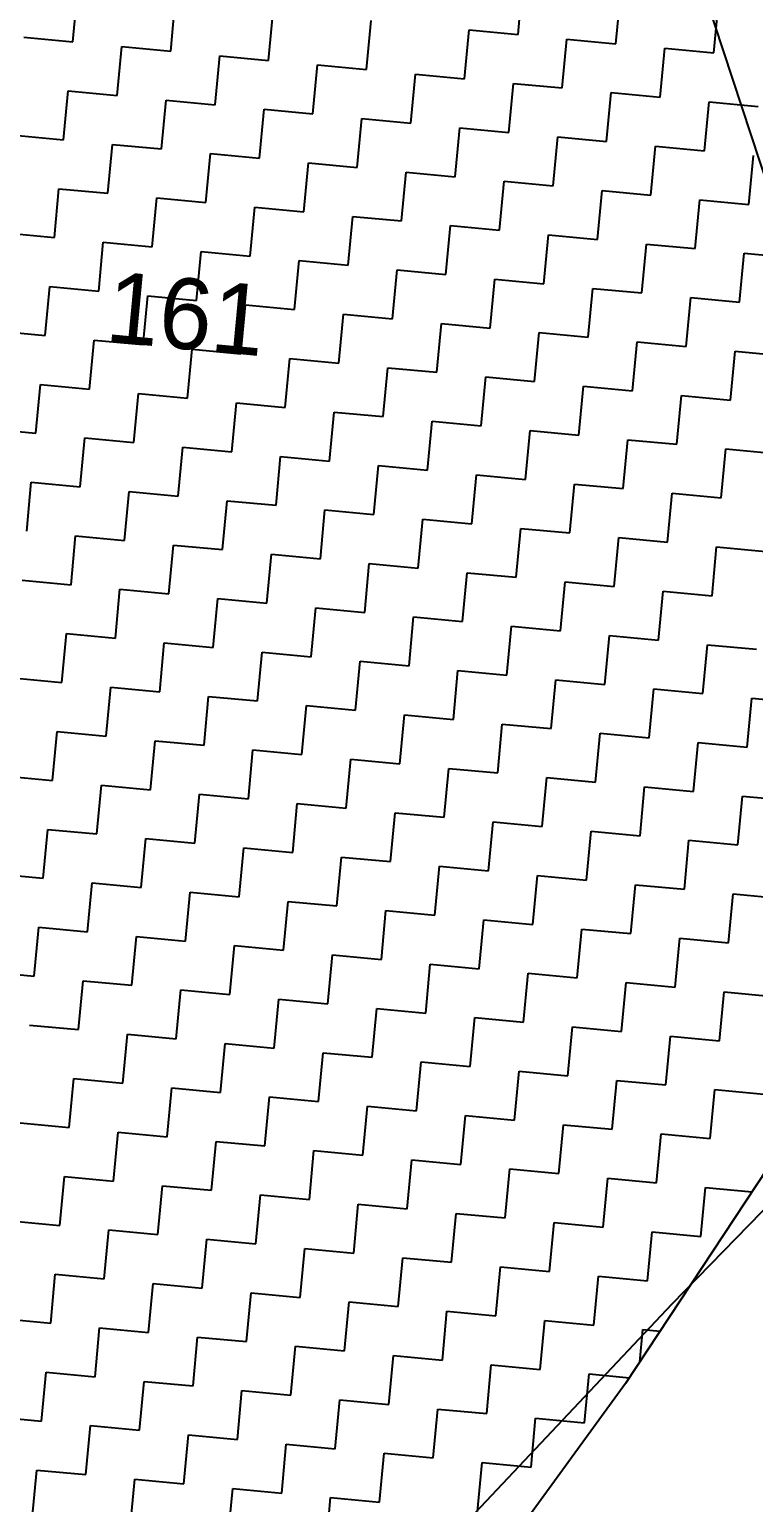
# Model space of a CAD drawing. Header units: metres. Extents: x 279090 to 282389, y 2073542 to 2078104.
# Drawn here: x 279990.9 to 280083.2, y 2076215.4 to 2076403.3 of the extents above; entities that cross this region are included whole.
import ezdxf
from ezdxf.enums import TextEntityAlignment as Align

# ---------------------------------------------------------------- set-up
doc = ezdxf.new("R2010")
doc.units = ezdxf.units.M
doc.header["$LTSCALE"] = 0.3
doc.header["$MEASUREMENT"] = 0
for name, color, linetype in [('POLY_HATCH', 12, 'Continuous'), ('POLY_PARCEL', 6, 'Continuous'), ('TEXT_PARCEL', 7, 'Continuous')]:
    doc.layers.add(name, color=color, linetype=linetype)
doc.styles.add('TEXT_MAP', font='', dxfattribs={"height": 1.8})
doc.styles.get('TEXT_MAP').set_extended_font_data('Kruti Dev 050')

msp = doc.modelspace()

# ---------------------------------------------------------------- linework, layer by layer
at = {"layer": 'POLY_HATCH', "linetype": 'Continuous'}
for p, q in [((279996.46, 2076401.71), (279997.05, 2076407.95)), ((280053.2, 2076402.65), (280053.79, 2076408.89)), ((280008.94, 2076400.53), (280009.52, 2076406.77)), ((280065.68, 2076401.48), (280066.26, 2076407.72)), ((280078.16, 2076400.3), (280078.74, 2076406.54)), ((280021.41, 2076399.35), (280022, 2076405.59)), ((280033.89, 2076398.18), (280034.48, 2076404.42)), ((279990.22, 2076402.29), (279996.46, 2076401.71)), ((280046.37, 2076397), (280046.96, 2076403.24)), ((280046.96, 2076403.24), (280053.2, 2076402.65)), ((280002.11, 2076394.88), (280002.7, 2076401.12)), ((280002.7, 2076401.12), (280008.94, 2076400.53)), ((280058.85, 2076395.83), (280059.44, 2076402.06)), ((280059.44, 2076402.06), (280065.68, 2076401.48)), ((280071.33, 2076394.65), (280071.92, 2076400.89)), ((280071.92, 2076400.89), (280078.16, 2076400.3)), ((280014.59, 2076393.7), (280015.18, 2076399.94)), ((280015.18, 2076399.94), (280021.41, 2076399.35)), ((280027.07, 2076392.53), (280027.65, 2076398.77)), ((280027.65, 2076398.77), (280033.89, 2076398.18)), ((280039.54, 2076391.35), (280040.13, 2076397.59)), ((280040.13, 2076397.59), (280046.37, 2076397)), ((279995.28, 2076389.23), (279995.87, 2076395.47)), ((279995.87, 2076395.47), (280002.11, 2076394.88)), ((280052.02, 2076390.17), (280052.61, 2076396.41)), ((280052.61, 2076396.41), (280058.85, 2076395.83)), ((280064.5, 2076389), (280065.09, 2076395.24)), ((280065.09, 2076395.24), (280071.33, 2076394.65)), ((280007.76, 2076388.05), (280008.35, 2076394.29)), ((280008.35, 2076394.29), (280014.59, 2076393.7)), ((280020.24, 2076386.88), (280020.83, 2076393.12)), ((280020.83, 2076393.12), (280027.07, 2076392.53)), ((280076.98, 2076387.82), (280077.57, 2076394.06)), ((280077.57, 2076394.06), (280083.81, 2076393.47)), ((280032.72, 2076385.7), (280033.3, 2076391.94)), ((280033.3, 2076391.94), (280039.54, 2076391.35)), ((279989.04, 2076389.82), (279995.28, 2076389.23)), ((280045.2, 2076384.52), (280045.78, 2076390.76)), ((280045.78, 2076390.76), (280052.02, 2076390.17)), ((280057.67, 2076383.35), (280058.26, 2076389.59)), ((280058.26, 2076389.59), (280064.5, 2076389)), ((280000.93, 2076382.4), (280001.52, 2076388.64)), ((280001.52, 2076388.64), (280007.76, 2076388.05)), ((280013.41, 2076381.22), (280014, 2076387.46)), ((280014, 2076387.46), (280020.24, 2076386.88)), ((280070.15, 2076382.17), (280070.74, 2076388.41)), ((280070.74, 2076388.41), (280076.98, 2076387.82)), ((280082.63, 2076380.99), (280083.22, 2076387.23)), ((280025.89, 2076380.05), (280026.48, 2076386.29)), ((280026.48, 2076386.29), (280032.72, 2076385.7)), ((280038.37, 2076378.87), (280038.96, 2076385.11)), ((280038.96, 2076385.11), (280045.2, 2076384.52)), ((280050.85, 2076377.7), (280051.43, 2076383.94)), ((280051.43, 2076383.94), (280057.67, 2076383.35)), ((279994.11, 2076376.75), (279994.69, 2076382.99)), ((279994.69, 2076382.99), (280000.93, 2076382.4)), ((280006.58, 2076375.57), (280007.17, 2076381.81)), ((280007.17, 2076381.81), (280013.41, 2076381.22)), ((280063.32, 2076376.52), (280063.91, 2076382.76)), ((280063.91, 2076382.76), (280070.15, 2076382.17)), ((280075.8, 2076375.34), (280076.39, 2076381.58)), ((280076.39, 2076381.58), (280082.63, 2076380.99)), ((280019.06, 2076374.4), (280019.65, 2076380.64)), ((280019.65, 2076380.64), (280025.89, 2076380.05)), ((280031.54, 2076373.22), (280032.13, 2076379.46)), ((280032.13, 2076379.46), (280038.37, 2076378.87)), ((280044.02, 2076372.05), (280044.61, 2076378.28)), ((280044.61, 2076378.28), (280050.85, 2076377.7)), ((279987.87, 2076377.34), (279994.11, 2076376.75)), ((279999.76, 2076369.92), (280000.34, 2076376.16)), ((280000.34, 2076376.16), (280006.58, 2076375.57)), ((280056.5, 2076370.87), (280057.09, 2076377.11)), ((280057.09, 2076377.11), (280063.32, 2076376.52)), ((280068.98, 2076369.69), (280069.56, 2076375.93)), ((280069.56, 2076375.93), (280075.8, 2076375.34)), ((280012.23, 2076368.75), (280012.82, 2076374.99)), ((280012.82, 2076374.99), (280019.06, 2076374.4)), ((280081.45, 2076368.52), (280082.04, 2076374.76)), ((280082.04, 2076374.76), (280088.28, 2076374.17)), ((280024.71, 2076367.57), (280025.3, 2076373.81)), ((280025.3, 2076373.81), (280031.54, 2076373.22)), ((280037.19, 2076366.39), (280037.78, 2076372.63)), ((280037.78, 2076372.63), (280044.02, 2076372.05)), ((279992.93, 2076364.27), (279993.52, 2076370.51)), ((279993.52, 2076370.51), (279999.76, 2076369.92)), ((280049.67, 2076365.22), (280050.26, 2076371.46)), ((280050.26, 2076371.46), (280056.5, 2076370.87)), ((280062.15, 2076364.04), (280062.74, 2076370.28)), ((280062.74, 2076370.28), (280068.98, 2076369.69)), ((280005.41, 2076363.1), (280006, 2076369.33)), ((280006, 2076369.33), (280012.23, 2076368.75)), ((280074.63, 2076362.87), (280075.21, 2076369.1)), ((280075.21, 2076369.1), (280081.45, 2076368.52)), ((280017.89, 2076361.92), (280018.47, 2076368.16)), ((280018.47, 2076368.16), (280024.71, 2076367.57)), ((280030.36, 2076360.74), (280030.95, 2076366.98)), ((280030.95, 2076366.98), (280037.19, 2076366.39)), ((279986.69, 2076364.86), (279992.93, 2076364.27)), ((280042.84, 2076359.57), (280043.43, 2076365.81)), ((280043.43, 2076365.81), (280049.67, 2076365.22)), ((280055.32, 2076358.39), (280055.91, 2076364.63)), ((280055.91, 2076364.63), (280062.15, 2076364.04)), ((279998.58, 2076357.44), (279999.17, 2076363.68)), ((279999.17, 2076363.68), (280005.41, 2076363.1)), ((280067.8, 2076357.21), (280068.39, 2076363.45)), ((280068.39, 2076363.45), (280074.63, 2076362.87)), ((280011.06, 2076356.27), (280011.65, 2076362.51)), ((280011.65, 2076362.51), (280017.89, 2076361.92)), ((280023.54, 2076355.09), (280024.13, 2076361.33)), ((280024.13, 2076361.33), (280030.36, 2076360.74)), ((280080.28, 2076356.04), (280080.87, 2076362.28)), ((280080.87, 2076362.28), (280087.1, 2076361.69)), ((280036.02, 2076353.92), (280036.6, 2076360.15)), ((280036.6, 2076360.15), (280042.84, 2076359.57)), ((280048.49, 2076352.74), (280049.08, 2076358.98)), ((280049.08, 2076358.98), (280055.32, 2076358.39)), ((279991.75, 2076351.79), (279992.34, 2076358.03)), ((279992.34, 2076358.03), (279998.58, 2076357.44)), ((280060.97, 2076351.56), (280061.56, 2076357.8)), ((280061.56, 2076357.8), (280067.8, 2076357.21)), ((280004.23, 2076350.62), (280004.82, 2076356.86)), ((280004.82, 2076356.86), (280011.06, 2076356.27)), ((280016.71, 2076349.44), (280017.3, 2076355.68)), ((280017.3, 2076355.68), (280023.54, 2076355.09)), ((280073.45, 2076350.39), (280074.04, 2076356.63)), ((280074.04, 2076356.63), (280080.28, 2076356.04)), ((280029.19, 2076348.26), (280029.78, 2076354.5)), ((280029.78, 2076354.5), (280036.02, 2076353.92)), ((280041.67, 2076347.09), (280042.25, 2076353.33)), ((280042.25, 2076353.33), (280048.49, 2076352.74)), ((279985.51, 2076352.38), (279991.75, 2076351.79)), ((280054.14, 2076345.91), (280054.73, 2076352.15)), ((280054.73, 2076352.15), (280060.97, 2076351.56)), ((279997.4, 2076344.97), (279997.99, 2076351.21)), ((279997.99, 2076351.21), (280004.23, 2076350.62)), ((280009.88, 2076343.79), (280010.47, 2076350.03)), ((280010.47, 2076350.03), (280016.71, 2076349.44)), ((280066.62, 2076344.74), (280067.21, 2076350.98)), ((280067.21, 2076350.98), (280073.45, 2076350.39)), ((280079.1, 2076343.56), (280079.69, 2076349.8)), ((280079.69, 2076349.8), (280085.93, 2076349.21)), ((280022.36, 2076342.61), (280022.95, 2076348.85)), ((280022.95, 2076348.85), (280029.19, 2076348.26)), ((280034.84, 2076341.44), (280035.43, 2076347.68)), ((280035.43, 2076347.68), (280041.67, 2076347.09)), ((280047.32, 2076340.26), (280047.91, 2076346.5)), ((280047.91, 2076346.5), (280054.14, 2076345.91)), ((279990.58, 2076339.31), (279991.16, 2076345.55)), ((279991.16, 2076345.55), (279997.4, 2076344.97)), ((280003.06, 2076338.14), (280003.64, 2076344.38)), ((280003.64, 2076344.38), (280009.88, 2076343.79)), ((280059.8, 2076339.09), (280060.38, 2076345.32)), ((280060.38, 2076345.32), (280066.62, 2076344.74)), ((280072.27, 2076337.91), (280072.86, 2076344.15)), ((280072.86, 2076344.15), (280079.1, 2076343.56)), ((280015.53, 2076336.96), (280016.12, 2076343.2)), ((280016.12, 2076343.2), (280022.36, 2076342.61)), ((280028.01, 2076335.79), (280028.6, 2076342.03)), ((280028.6, 2076342.03), (280034.84, 2076341.44)), ((280040.49, 2076334.61), (280041.08, 2076340.85)), ((280041.08, 2076340.85), (280047.32, 2076340.26)), ((279996.23, 2076332.49), (279996.82, 2076338.73)), ((279996.82, 2076338.73), (280003.06, 2076338.14)), ((280052.97, 2076333.43), (280053.56, 2076339.67)), ((280053.56, 2076339.67), (280059.8, 2076339.09)), ((280065.45, 2076332.26), (280066.04, 2076338.5)), ((280066.04, 2076338.5), (280072.27, 2076337.91)), ((280008.71, 2076331.31), (280009.29, 2076337.55)), ((280009.29, 2076337.55), (280015.53, 2076336.96)), ((280021.18, 2076330.14), (280021.77, 2076336.37)), ((280021.77, 2076336.37), (280028.01, 2076335.79)), ((280077.93, 2076331.08), (280078.51, 2076337.32)), ((280078.51, 2076337.32), (280084.75, 2076336.73)), ((280033.66, 2076328.96), (280034.25, 2076335.2)), ((280034.25, 2076335.2), (280040.49, 2076334.61)), ((279989.99, 2076333.08), (279996.23, 2076332.49)), ((280046.14, 2076327.78), (280046.73, 2076334.02)), ((280046.73, 2076334.02), (280052.97, 2076333.43)), ((280058.62, 2076326.61), (280059.21, 2076332.85)), ((280059.21, 2076332.85), (280065.45, 2076332.26)), ((280001.88, 2076325.66), (280002.47, 2076331.9)), ((280002.47, 2076331.9), (280008.71, 2076331.31)), ((280014.36, 2076324.48), (280014.95, 2076330.72)), ((280014.95, 2076330.72), (280021.18, 2076330.14)), ((280071.1, 2076325.43), (280071.69, 2076331.67)), ((280071.69, 2076331.67), (280077.93, 2076331.08)), ((280026.84, 2076323.31), (280027.42, 2076329.55)), ((280027.42, 2076329.55), (280033.66, 2076328.96)), ((280039.31, 2076322.13), (280039.9, 2076328.37)), ((280039.9, 2076328.37), (280046.14, 2076327.78)), ((280051.79, 2076320.96), (280052.38, 2076327.19)), ((280052.38, 2076327.19), (280058.62, 2076326.61)), ((279995.05, 2076320.01), (279995.64, 2076326.25)), ((279995.64, 2076326.25), (280001.88, 2076325.66)), ((280064.27, 2076319.78), (280064.86, 2076326.02)), ((280064.86, 2076326.02), (280071.1, 2076325.43)), ((280007.53, 2076318.83), (280008.12, 2076325.07)), ((280008.12, 2076325.07), (280014.36, 2076324.48)), ((280020.01, 2076317.66), (280020.6, 2076323.9)), ((280020.6, 2076323.9), (280026.84, 2076323.31)), ((280076.75, 2076318.6), (280077.34, 2076324.84)), ((280077.34, 2076324.84), (280083.58, 2076324.25)), ((280032.49, 2076316.48), (280033.07, 2076322.72)), ((280033.07, 2076322.72), (280039.31, 2076322.13)), ((280044.97, 2076315.3), (280045.55, 2076321.54)), ((280045.55, 2076321.54), (280051.79, 2076320.96)), ((279988.81, 2076320.6), (279995.05, 2076320.01)), ((280057.44, 2076314.13), (280058.03, 2076320.37)), ((280058.03, 2076320.37), (280064.27, 2076319.78)), ((280000.7, 2076313.18), (280001.29, 2076319.42)), ((280001.29, 2076319.42), (280007.53, 2076318.83)), ((280013.18, 2076312.01), (280013.77, 2076318.25)), ((280013.77, 2076318.25), (280020.01, 2076317.66)), ((280069.92, 2076312.95), (280070.51, 2076319.19)), ((280070.51, 2076319.19), (280076.75, 2076318.6)), ((280082.4, 2076311.78), (280082.99, 2076318.02)), ((280082.99, 2076318.02), (280089.23, 2076317.43)), ((280025.66, 2076310.83), (280026.25, 2076317.07)), ((280026.25, 2076317.07), (280032.49, 2076316.48)), ((280038.14, 2076309.65), (280038.73, 2076315.89)), ((280038.73, 2076315.89), (280044.97, 2076315.3)), ((280050.62, 2076308.48), (280051.2, 2076314.72)), ((280051.2, 2076314.72), (280057.44, 2076314.13)), ((279993.88, 2076307.53), (279994.46, 2076313.77)), ((279994.46, 2076313.77), (280000.7, 2076313.18)), ((280006.35, 2076306.35), (280006.94, 2076312.59)), ((280006.94, 2076312.59), (280013.18, 2076312.01)), ((280063.09, 2076307.3), (280063.68, 2076313.54)), ((280063.68, 2076313.54), (280069.92, 2076312.95)), ((280075.57, 2076306.12), (280076.16, 2076312.36)), ((280076.16, 2076312.36), (280082.4, 2076311.78)), ((280018.83, 2076305.18), (280019.42, 2076311.42)), ((280019.42, 2076311.42), (280025.66, 2076310.83)), ((280031.31, 2076304), (280031.9, 2076310.24)), ((280031.9, 2076310.24), (280038.14, 2076309.65)), ((280043.79, 2076302.83), (280044.38, 2076309.07)), ((280044.38, 2076309.07), (280050.62, 2076308.48)), ((279987.64, 2076308.12), (279993.88, 2076307.53)), ((279999.53, 2076300.7), (280000.11, 2076306.94)), ((280000.11, 2076306.94), (280006.35, 2076306.35)), ((280056.27, 2076301.65), (280056.86, 2076307.89)), ((280056.86, 2076307.89), (280063.09, 2076307.3)), ((280068.75, 2076300.47), (280069.33, 2076306.71)), ((280069.33, 2076306.71), (280075.57, 2076306.12)), ((280012, 2076299.53), (280012.59, 2076305.77)), ((280012.59, 2076305.77), (280018.83, 2076305.18)), ((280024.48, 2076298.35), (280025.07, 2076304.59)), ((280025.07, 2076304.59), (280031.31, 2076304)), ((280081.22, 2076299.3), (280081.81, 2076305.54)), ((280081.81, 2076305.54), (280088.05, 2076304.95)), ((280036.96, 2076297.18), (280037.55, 2076303.41)), ((280037.55, 2076303.41), (280043.79, 2076302.83)), ((279992.7, 2076295.05), (279993.29, 2076301.29)), ((279993.29, 2076301.29), (279999.53, 2076300.7)), ((280049.44, 2076296), (280050.03, 2076302.24)), ((280050.03, 2076302.24), (280056.27, 2076301.65)), ((280061.92, 2076294.82), (280062.51, 2076301.06)), ((280062.51, 2076301.06), (280068.75, 2076300.47)), ((280005.18, 2076293.88), (280005.77, 2076300.12)), ((280005.77, 2076300.12), (280012, 2076299.53)), ((280017.66, 2076292.7), (280018.24, 2076298.94)), ((280018.24, 2076298.94), (280024.48, 2076298.35)), ((280074.4, 2076293.65), (280074.98, 2076299.89)), ((280074.98, 2076299.89), (280081.22, 2076299.3)), ((280030.13, 2076291.52), (280030.72, 2076297.76)), ((280030.72, 2076297.76), (280036.96, 2076297.18)), ((279986.46, 2076295.64), (279992.7, 2076295.05)), ((280042.61, 2076290.35), (280043.2, 2076296.59)), ((280043.2, 2076296.59), (280049.44, 2076296)), ((280055.09, 2076289.17), (280055.68, 2076295.41)), ((280055.68, 2076295.41), (280061.92, 2076294.82)), ((279998.35, 2076288.23), (279998.94, 2076294.46)), ((279998.94, 2076294.46), (280005.18, 2076293.88)), ((280010.83, 2076287.05), (280011.42, 2076293.29)), ((280011.42, 2076293.29), (280017.66, 2076292.7)), ((280067.57, 2076288), (280068.16, 2076294.23)), ((280068.16, 2076294.23), (280074.4, 2076293.65)), ((280023.31, 2076285.87), (280023.9, 2076292.11)), ((280023.9, 2076292.11), (280030.13, 2076291.52)), ((280080.05, 2076286.82), (280080.64, 2076293.06)), ((280080.64, 2076293.06), (280086.88, 2076292.47)), ((280035.79, 2076284.7), (280036.37, 2076290.94)), ((280036.37, 2076290.94), (280042.61, 2076290.35)), ((280048.26, 2076283.52), (280048.85, 2076289.76)), ((280048.85, 2076289.76), (280055.09, 2076289.17)), ((279991.52, 2076282.57), (279992.11, 2076288.81)), ((279992.11, 2076288.81), (279998.35, 2076288.23)), ((280004, 2076281.4), (280004.59, 2076287.64)), ((280004.59, 2076287.64), (280010.83, 2076287.05)), ((280060.74, 2076282.34), (280061.33, 2076288.58)), ((280061.33, 2076288.58), (280067.57, 2076288)), ((280016.48, 2076280.22), (280017.07, 2076286.46)), ((280017.07, 2076286.46), (280023.31, 2076285.87)), ((280073.22, 2076281.17), (280073.81, 2076287.41)), ((280073.81, 2076287.41), (280080.05, 2076286.82)), ((280028.96, 2076279.05), (280029.55, 2076285.28)), ((280029.55, 2076285.28), (280035.79, 2076284.7)), ((280041.44, 2076277.87), (280042.02, 2076284.11)), ((280042.02, 2076284.11), (280048.26, 2076283.52)), ((279985.28, 2076283.16), (279991.52, 2076282.57)), ((279997.17, 2076275.75), (279997.76, 2076281.99)), ((279997.76, 2076281.99), (280004, 2076281.4)), ((280053.91, 2076276.69), (280054.5, 2076282.93)), ((280054.5, 2076282.93), (280060.74, 2076282.34)), ((280009.65, 2076274.57), (280010.24, 2076280.81)), ((280010.24, 2076280.81), (280016.48, 2076280.22)), ((280066.39, 2076275.52), (280066.98, 2076281.76)), ((280066.98, 2076281.76), (280073.22, 2076281.17)), ((280078.87, 2076274.34), (280079.46, 2076280.58)), ((280079.46, 2076280.58), (280085.7, 2076279.99)), ((280022.13, 2076273.39), (280022.72, 2076279.63)), ((280022.72, 2076279.63), (280028.96, 2076279.05)), ((280034.61, 2076272.22), (280035.2, 2076278.46)), ((280035.2, 2076278.46), (280041.44, 2076277.87)), ((279990.94, 2076276.34), (279997.17, 2076275.75)), ((280047.09, 2076271.04), (280047.68, 2076277.28)), ((280047.68, 2076277.28), (280053.91, 2076276.69)), ((280002.83, 2076268.92), (280003.41, 2076275.16)), ((280003.41, 2076275.16), (280009.65, 2076274.57)), ((280059.57, 2076269.87), (280060.15, 2076276.11)), ((280060.15, 2076276.11), (280066.39, 2076275.52)), ((280072.04, 2076268.69), (280072.63, 2076274.93)), ((280072.63, 2076274.93), (280078.87, 2076274.34)), ((280015.3, 2076267.74), (280015.89, 2076273.98)), ((280015.89, 2076273.98), (280022.13, 2076273.39)), ((280027.78, 2076266.57), (280028.37, 2076272.81)), ((280028.37, 2076272.81), (280034.61, 2076272.22)), ((280040.26, 2076265.39), (280040.85, 2076271.63)), ((280040.85, 2076271.63), (280047.09, 2076271.04)), ((279996, 2076263.27), (279996.59, 2076269.51)), ((279996.59, 2076269.51), (280002.83, 2076268.92)), ((280052.74, 2076264.21), (280053.33, 2076270.45)), ((280053.33, 2076270.45), (280059.57, 2076269.87)), ((280065.22, 2076263.04), (280065.81, 2076269.28)), ((280065.81, 2076269.28), (280072.04, 2076268.69)), ((280008.48, 2076262.09), (280009.06, 2076268.33)), ((280009.06, 2076268.33), (280015.3, 2076267.74)), ((280020.95, 2076260.92), (280021.54, 2076267.16)), ((280021.54, 2076267.16), (280027.78, 2076266.57)), ((280077.7, 2076261.86), (280078.28, 2076268.1)), ((280078.28, 2076268.1), (280084.52, 2076267.51)), ((280033.43, 2076259.74), (280034.02, 2076265.98)), ((280034.02, 2076265.98), (280040.26, 2076265.39)), ((279989.76, 2076263.86), (279996, 2076263.27)), ((280045.91, 2076258.56), (280046.5, 2076264.8)), ((280046.5, 2076264.8), (280052.74, 2076264.21)), ((280058.39, 2076257.39), (280058.98, 2076263.63)), ((280058.98, 2076263.63), (280065.22, 2076263.04)), ((280001.65, 2076256.44), (280002.24, 2076262.68)), ((280002.24, 2076262.68), (280008.48, 2076262.09)), ((280014.13, 2076255.27), (280014.72, 2076261.5)), ((280014.72, 2076261.5), (280020.95, 2076260.92)), ((280070.87, 2076256.21), (280071.46, 2076262.45)), ((280071.46, 2076262.45), (280077.7, 2076261.86)), ((280026.61, 2076254.09), (280027.19, 2076260.33)), ((280027.19, 2076260.33), (280033.43, 2076259.74)), ((280039.08, 2076252.91), (280039.67, 2076259.15)), ((280039.67, 2076259.15), (280045.91, 2076258.56)), ((280051.56, 2076251.74), (280052.15, 2076257.98)), ((280052.15, 2076257.98), (280058.39, 2076257.39)), ((279994.82, 2076250.79), (279995.41, 2076257.03)), ((279995.41, 2076257.03), (280001.65, 2076256.44)), ((280007.3, 2076249.61), (280007.89, 2076255.85)), ((280007.89, 2076255.85), (280014.13, 2076255.27)), ((280064.04, 2076250.56), (280064.63, 2076256.8)), ((280064.63, 2076256.8), (280070.87, 2076256.21)), ((280076.52, 2076249.38), (280077.11, 2076255.62)), ((280077.11, 2076255.62), (280083.04, 2076255.06)), ((280019.78, 2076248.44), (280020.37, 2076254.68)), ((280020.37, 2076254.68), (280026.61, 2076254.09)), ((280032.26, 2076247.26), (280032.84, 2076253.5)), ((280032.84, 2076253.5), (280039.08, 2076252.91)), ((280044.74, 2076246.09), (280045.32, 2076252.32)), ((280045.32, 2076252.32), (280051.56, 2076251.74)), ((279988.58, 2076251.38), (279994.82, 2076250.79)), ((280000.47, 2076243.96), (280001.06, 2076250.2)), ((280001.06, 2076250.2), (280007.3, 2076249.61)), ((280057.21, 2076244.91), (280057.8, 2076251.15)), ((280057.8, 2076251.15), (280064.04, 2076250.56)), ((280069.69, 2076243.73), (280070.28, 2076249.97)), ((280070.28, 2076249.97), (280076.52, 2076249.38)), ((280012.95, 2076242.79), (280013.54, 2076249.03)), ((280013.54, 2076249.03), (280019.78, 2076248.44)), ((280025.43, 2076241.61), (280026.02, 2076247.85)), ((280026.02, 2076247.85), (280032.26, 2076247.26)), ((280037.91, 2076240.43), (280038.5, 2076246.67)), ((280038.5, 2076246.67), (280044.74, 2076246.09)), ((279993.65, 2076238.31), (279994.23, 2076244.55)), ((279994.23, 2076244.55), (280000.47, 2076243.96)), ((280050.39, 2076239.26), (280050.97, 2076245.5)), ((280050.97, 2076245.5), (280057.21, 2076244.91)), ((280062.86, 2076238.08), (280063.45, 2076244.32)), ((280063.45, 2076244.32), (280069.69, 2076243.73)), ((280006.12, 2076237.14), (280006.71, 2076243.38)), ((280006.71, 2076243.38), (280012.95, 2076242.79)), ((280018.6, 2076235.96), (280019.19, 2076242.2)), ((280019.19, 2076242.2), (280025.43, 2076241.61)), ((280031.08, 2076234.78), (280031.67, 2076241.02)), ((280031.67, 2076241.02), (280037.91, 2076240.43)), ((279987.41, 2076238.9), (279993.65, 2076238.31)), ((280043.56, 2076233.61), (280044.15, 2076239.85)), ((280044.15, 2076239.85), (280050.39, 2076239.26)), ((279999.3, 2076231.48), (279999.88, 2076237.72)), ((279999.88, 2076237.72), (280006.12, 2076237.14)), ((280056.04, 2076232.43), (280056.63, 2076238.67)), ((280056.63, 2076238.67), (280062.86, 2076238.08)), ((280068.71, 2076233.33), (280069.1, 2076237.49)), ((280069.1, 2076237.49), (280071.32, 2076237.29)), ((280011.78, 2076230.31), (280012.36, 2076236.55)), ((280012.36, 2076236.55), (280018.6, 2076235.96)), ((280024.25, 2076229.13), (280024.84, 2076235.37)), ((280024.84, 2076235.37), (280031.08, 2076234.78)), ((280036.73, 2076227.96), (280037.32, 2076234.2)), ((280037.32, 2076234.2), (280043.56, 2076233.61)), ((279992.47, 2076225.83), (279993.06, 2076232.07)), ((279993.06, 2076232.07), (279999.3, 2076231.48)), ((280049.21, 2076226.78), (280049.8, 2076233.02)), ((280049.8, 2076233.02), (280056.04, 2076232.43)), ((280061.69, 2076225.6), (280062.28, 2076231.84)), ((280062.28, 2076231.84), (280067.41, 2076231.36)), ((280004.95, 2076224.66), (280005.54, 2076230.9)), ((280005.54, 2076230.9), (280011.78, 2076230.31)), ((280017.43, 2076223.48), (280018.01, 2076229.72)), ((280018.01, 2076229.72), (280024.25, 2076229.13)), ((280029.9, 2076222.31), (280030.49, 2076228.54)), ((280030.49, 2076228.54), (280036.73, 2076227.96)), ((279986.23, 2076226.42), (279992.47, 2076225.83)), ((280042.38, 2076221.13), (280042.97, 2076227.37)), ((280042.97, 2076227.37), (280049.21, 2076226.78)), ((280054.86, 2076219.95), (280055.45, 2076226.19)), ((280055.45, 2076226.19), (280061.69, 2076225.6)), ((279998.12, 2076219.01), (279998.71, 2076225.25)), ((279998.71, 2076225.25), (280004.95, 2076224.66)), ((280010.6, 2076217.83), (280011.19, 2076224.07)), ((280011.19, 2076224.07), (280017.43, 2076223.48)), ((280023.08, 2076216.65), (280023.67, 2076222.89)), ((280023.67, 2076222.89), (280029.9, 2076222.31)), ((280035.56, 2076215.48), (280036.14, 2076221.72)), ((280036.14, 2076221.72), (280042.38, 2076221.13)), ((280048.03, 2076214.3), (280048.62, 2076220.54)), ((280048.62, 2076220.54), (280054.86, 2076219.95)), ((279991.29, 2076213.36), (279991.88, 2076219.59)), ((279991.88, 2076219.59), (279998.12, 2076219.01)), ((280003.77, 2076212.18), (280004.36, 2076218.42)), ((280004.36, 2076218.42), (280010.6, 2076217.83)), ((280016.25, 2076211), (280016.84, 2076217.24)), ((280016.84, 2076217.24), (280023.08, 2076216.65)), ((280028.73, 2076209.83), (280029.32, 2076216.07)), ((280029.32, 2076216.07), (280035.56, 2076215.48))]:
    msp.add_line(p, q, dxfattribs=at)
at = {"layer": 'POLY_HATCH'}
for p, q in [((280086.36, 2076260.11), (280066.92, 2076230.61)), ((280066.92, 2076230.61), (280052.37, 2076210.65))]:
    msp.add_line(p, q, dxfattribs=at)
at = {"layer": 'POLY_PARCEL'}
for p, q in [((280076.44, 2076409.46), (280088.4, 2076372.98)), ((280137.95, 2076307.77), (280072.82, 2076240.72)), ((280072.82, 2076240.72), (280001.57, 2076165.23))]:
    msp.add_line(p, q, dxfattribs=at)

# ---------------------------------------------------------------- texts
at = {"layer": 'TEXT_PARCEL', "style": 'TEXT_MAP'}
msp.add_text('161', height=9.024, rotation=354.6152, dxfattribs=at).set_placement((280010.9, 2076367.06), align=Align.MIDDLE)

doc.saveas('drawing.dxf')
